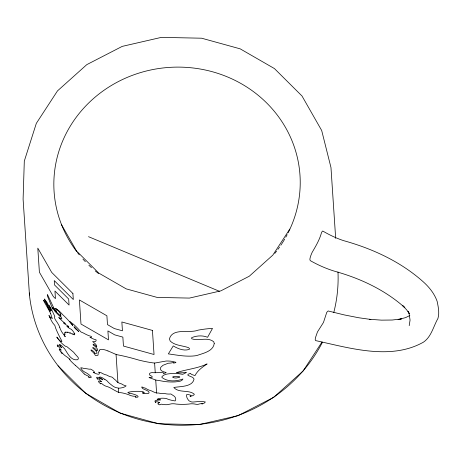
<?xml version="1.0" encoding="UTF-8"?>
<svg xmlns="http://www.w3.org/2000/svg" width="462" height="462" viewBox="0 0 462 462"><rect width="100%" height="100%" fill="white"/><g stroke="black" fill="none" stroke-linecap="round" stroke-linejoin="round"><path stroke-width="0.69" d="M409.211 325.646L410.06 320.097L409.159 313.848L408.027 311.232M289.79 229.083L272.811 255.134L249.295 276.207L220.853 290.858L189.414 298.088L157.132 297.413L126.195 288.871L98.718 273.048L76.571 251.022L61.267 224.289M322.014 341.996L303.164 370.917L273.793 397.239M273.643 397.349L238.184 415.615L198.995 424.636L158.743 423.793L120.178 413.144L85.718 393.295L58.056 365.783M409.846 315.5L405.653 317.585L398.065 319.629L401.495 318.919L392.221 320.022L381.508 320.143L369.461 319.277L370.865 319.456L358.76 317.758L344.19 314.899L328.164 310.966L326.79 312.289L323.469 322.459L317.452 331.959L315.407 337.832L315.205 339.668L315.586 340.592C349.67 347.978 390.765 360.683 423.521 342.111C431.479 336.602 433.373 326.432 437.941 318.457C439.61 312.757 438.276 306.982 437.139 301.322C434.459 293.688 429.313 287.283 423.365 281.918C400.889 261.775 372.736 248.758 343.849 240.714C336.492 238.369 329.533 234.95 322.857 231.098A14.478 1.669 -74.6 0 0 321.5 232.663C319.554 239.836 315.887 245.98 312.162 252.333A14.478 2.778 -60.1 0 0 309.898 259.736L310.279 260.637C318.174 265.101 326.519 268.815 335.216 271.402C360.527 278.476 385.146 290.032 404.851 307.663L402.829 305.752L406.664 309.863L409.349 313.663L408.385 311.815M158.212 403.297A3.702 1.224 1.8 0 0 158.351 404.285L159.84 404.868A2.801 0.93 1.8 0 1 161.798 404.181L162.41 404.435A1.721 0.572 1.8 0 0 163.779 404.533L164.397 404.608A5.844 1.935 1.8 0 0 167.59 404.643L171.367 403.834A5.532 1.831 1.8 0 1 175.358 403.921L176.27 404.088A22.372 7.398 1.8 0 0 190.818 403.817A6.185 2.044 1.8 0 1 195.23 404.123L195.645 404.204A5.388 1.784 1.8 0 0 197.447 404.394L197.95 404.342A7.352 2.408 -14.1 0 0 199.526 403.921L202.373 403.413A1.08 0.352 -14.1 0 1 202.373 403.673L201.842 404.013L204.204 403.141L205.365 401.975L201.137 401.322L193.572 401.998A3.604 1.19 1.8 0 1 191.534 401.946L189.195 400.941A50.964 16.857 1.8 0 1 186.648 394.646A3.401 1.126 1.8 0 1 188.843 394.663L190.916 395.328A2.714 0.895 1.8 0 1 190.87 395.998L190.021 396.344L192.723 395.709L194.15 394.744L194.277 394.202C188.831 389.402 179.031 393.387 173.799 387.497C180.024 386.284 192.342 387.121 194.023 379.233A14.986 4.955 1.8 0 0 192.261 377.2L188.155 375.462A5.839 1.929 1.8 0 1 188.201 374.249L190.448 373.313A9.142 3.026 1.8 0 0 191.973 374.584L194.993 375.606C197.522 370.443 202.512 367.065 207.126 363.923C197.303 368.566 186.452 369.288 176.247 372.713A17.354 5.74 1.8 0 0 186.325 372.407A29.302 9.69 1.8 0 1 182.629 374.33L178.517 373.66A14.455 4.782 1.8 0 0 171.8 373.487C168.48 373.92 164.241 373.816 161.954 376.657L161.931 377.454C167.475 381.987 176.501 381.497 182.94 378.996C181.739 381.803 177.651 381.508 175.075 381.918A19.658 6.503 1.8 0 1 163.923 381.421L160.562 380.803A49.134 16.251 1.8 0 0 156.578 380.18L155.578 380.001A44.19 13.768 17.6 0 0 149.041 377.587A3.517 1.097 17.6 0 1 151.259 377.454A3.147 0.982 17.6 0 0 152.177 376.709A3.147 0.982 17.6 0 0 150 375.346A9.95 3.101 17.6 0 1 152.327 372.597C153.748 373.071 165.766 371.939 163.369 373.331A2.836 0.941 1.8 0 0 164.466 373.279L165.875 372.799A2.27 0.751 1.8 0 0 165.927 372.453M107.952 350.947A67.897 18.405 33.1 0 1 114.576 353.828L116.95 354.695A68.081 21.212 17.6 0 1 138.167 359.921A47.725 14.871 17.6 0 0 152.466 362.797L154.718 363.063L166.141 361.03A11.267 3.725 1.8 0 1 172.262 361.399L175.872 362.283A1.912 0.635 1.8 0 1 175.779 362.589L174.37 362.982A2.408 0.797 1.8 0 1 173.348 362.982L173.585 362.757L172.967 362.583A8.495 2.812 1.8 0 1 168.249 363.219L162.953 365.309L160.857 367.215A21.593 7.144 1.8 0 0 161.348 370.657A13.658 4.516 1.8 0 0 165.939 372.447M104.862 379.475A2.524 0.681 33.1 0 1 107.767 381.658A8.963 2.431 33.1 0 0 111.319 384.817A4.499 1.219 33.1 0 0 115.708 387.578L119.023 388.19A31.676 9.869 17.6 0 0 126.126 385.857A4.164 1.299 17.6 0 1 121.743 383.968A6.913 2.154 17.6 0 1 117.925 382.524A6.82 1.848 33.1 0 1 115.691 380.209A6.48 1.756 33.1 0 1 112.676 377.529L111.689 376.986A7.08 1.917 33.1 0 1 106.676 375.029A8.865 2.402 33.1 0 1 100.889 372.626A3.523 0.953 33.1 0 1 98.839 372.147M129.683 393.202A1.034 0.323 17.6 0 1 128.309 392.902A1.034 0.323 17.6 0 1 128.038 392.359A45.478 14.166 17.6 0 1 142.215 391.493A2.067 0.641 17.6 0 1 144.254 392.723A2.067 0.641 17.6 0 1 142.308 392.856A6.687 2.085 17.6 0 0 146.916 393.636L148.007 393.52A6.549 2.039 17.6 0 0 147.482 390.765L143.105 388.802A6 1.871 17.6 0 1 141.909 386.879A4.441 1.386 17.6 0 0 145.38 388.155A8.853 2.76 17.6 0 0 151.819 391.037A7.952 2.477 17.6 0 0 156.052 392.85L156.641 393.018A9.188 3.038 1.8 0 0 158.587 393.018L159.944 393.335A6.329 2.091 1.8 0 0 164.732 393.52L166.106 393.832A6.329 2.096 1.8 0 0 170.894 393.982L174.238 396.211A25.826 8.541 1.8 0 1 175.138 400.929A17.585 5.815 1.8 0 1 166.447 398.556A7.155 2.368 1.8 0 0 159.794 398.411C158.795 397.921 155.498 400.213 158.01 399.399A1.998 0.658 1.8 0 1 159.171 399.382L160.614 399.896L156.889 400.311A5.746 1.79 17.6 0 0 155.856 402.477A1.964 0.612 17.6 0 1 156.884 401.813L158.143 401.923A1.502 0.497 1.8 0 0 158.339 402.183L158.899 402.385A1.819 0.601 1.8 0 0 159.685 402.5A2.708 0.895 1.8 0 0 158.189 403.297M104.845 379.469A4.118 1.115 33.1 0 0 100.699 377.131A4.118 1.115 33.1 0 0 99.694 378.055A1.877 0.508 33.1 0 1 101.265 378.436A1.877 0.508 33.1 0 1 102.887 379.891A2.079 0.566 33.1 0 0 101.022 379.169A3.552 0.964 33.1 0 0 97.043 377.246A3.494 0.947 33.1 0 0 97.892 379.244A1.467 0.398 33.1 0 1 98.065 378.742A1.467 0.398 33.1 0 1 99.688 379.666A2.067 0.56 33.1 0 0 101.582 381.554A5.382 1.461 33.1 0 1 99.093 381.023A3.713 1.005 33.1 0 0 100.855 383.91A1.467 0.398 33.1 0 1 100.832 383.246A1.467 0.398 33.1 0 1 102.581 384.263A3.575 0.97 33.1 0 0 106.191 386.255A10.73 2.911 33.1 0 1 112.509 389.114A21.275 5.769 33.1 0 0 117.874 392.024L118.624 392.365A21.206 6.607 17.6 0 0 121.841 392.827A15.344 4.782 17.6 0 1 128.603 394.692A5.082 1.582 17.6 0 0 134.933 396.257A1.057 0.329 17.6 0 1 135.92 396.812A1.057 0.329 17.6 0 1 135.349 397.037A3.546 1.103 17.6 0 0 137.451 397.176A3.494 1.086 17.6 0 0 136.844 395.455A3.546 1.103 17.6 0 0 134.465 394.502A7.75 2.414 17.6 0 0 129.689 393.208M93.255 372.384L93.913 372.539A3.038 0.826 33.1 0 0 93.74 371.194A3.101 0.843 33.1 0 0 90.431 369.086L89.183 369.207A48.158 13.052 33.1 0 0 84.28 368.509L83.622 368.376A47.251 10.025 48.1 0 0 81.017 367.775L80.873 367.769A2.212 0.468 48.1 0 0 80.89 368.237L82.219 370.068A2.772 0.589 48.1 0 0 83.304 371.107L84.54 371.95A6.549 1.779 33.1 0 1 91.072 376.738A4.476 1.213 33.1 0 1 88.675 377.096M59.714 327.217A22.782 4.834 48.1 0 0 61.798 331.953L65.234 336.752L64.351 335.083A4.152 0.884 48.1 0 1 64.305 334.338L65.073 334.494L64.859 334.084A6.335 1.346 48.1 0 1 64.668 332.623L65.893 332.917A4.655 0.988 48.1 0 1 65.754 331.872L67.602 332.732A5.735 1.219 48.1 0 1 67.695 332.011L70.12 333.229A3.257 0.693 48.1 0 1 70.091 332.732L72.447 334.228A3.91 0.832 48.1 0 1 72.603 333.841L74.376 334.846L74.232 334.592A3.344 0.71 48.1 0 1 74.168 333.656L74.861 333.939L72.915 331.006A4.643 0.988 48.1 0 0 71.339 329.377L69.491 328.401A9.916 2.102 48.1 0 1 66.915 326.288L68.624 327.165A4.043 0.855 48.1 0 0 68.584 326.322L65.246 324.341A8.709 1.848 48.1 0 1 63.664 322.886A5.382 1.143 48.1 0 0 65.333 323.498L64.847 323.14M88.49 236.671L219.421 291.279M48.614 309.65L45.132 303.499A2.108 0.295 62.7 0 0 44.67 302.697C41.031 296.136 47.257 304.527 47.505 306.364A12.555 1.744 62.7 0 0 50.202 311.232M50.693 313.692L49.734 311.706A6.803 0.947 62.7 0 0 48.614 309.65M50.202 311.238L46.165 302.275A3.246 0.45 62.7 0 0 45.599 301.27L44.664 300.046L44.473 298.96L47.118 302.668L51.126 310.707L49.642 306.618A6.699 0.93 62.7 0 0 49.087 305.573L50.375 307.507A8.807 1.224 62.7 0 1 51.842 310.054L54.643 316.066A2.495 0.531 48.1 0 1 54.741 316.701L54.568 316.88A8.547 1.184 62.7 0 0 54.666 318.075L54.77 318.451A10.239 2.171 48.1 0 0 55.584 320.074A18.827 3.996 48.1 0 1 59.742 327.24M335.672 238.357L330.971 167.527L321.685 130.498L302.021 96.021L274.428 68.572L240.188 48.851L201.634 38.207L161.405 37.364L122.228 46.379L86.787 64.64L57.484 90.893L36.325 123.36L24.307 161.099L23.1 199.203L29.47 295.079M154.608 363.074L155.249 372.765M155.734 380.064L156.595 393.018M116.066 354.533L117.925 382.524M118.307 388.23L118.578 392.353M93.232 344.918L93.18 344.098A3.084 0.837 33.1 0 1 96.558 346.795A7.692 2.085 33.1 0 0 92.608 341.545A15.315 4.152 33.1 0 0 96.096 339.836A9.76 2.645 33.1 0 1 89.969 337.243A4.741 1.288 33.1 0 0 91.28 336.376A13.034 3.534 33.1 0 1 84.217 333.454A5.839 1.582 33.1 0 0 81.739 332.34L81.485 332.236A6.052 1.282 48.1 0 0 80.873 331.878L79.1 329.833A15.922 3.378 48.1 0 0 73.539 324.318L69.941 321.644L70.305 322.441A5.001 1.063 48.1 0 1 72.771 325.491L71.235 323.619A21.385 4.539 48.1 0 0 62.809 314.772A10.337 2.195 48.1 0 0 58.795 310.724L55.527 308.402L56.422 309.095A5.827 1.236 48.1 0 1 58.455 311.065L60.932 314.276L60.614 314.241A5.088 1.08 48.1 0 0 60.701 315.552L61.059 316.187L60.47 315.713A13.196 2.801 48.1 0 1 54.655 310.025L53.563 308.281L54.377 309.292A6.52 1.386 48.1 0 1 56.624 311.4L54.112 308.633L47.499 294.583A13.49 1.871 62.7 0 0 47.603 296.413L51.883 307.103L52.853 309.101L52.755 307.6L54.603 310.92A16.43 3.488 48.1 0 0 61.567 317.717A6.456 1.369 48.1 0 1 61.671 318.942L60.407 318.664L58.761 317.498A12.78 2.714 48.1 0 0 64.847 323.146M76.663 251.507A123.227 116.228 -3.8 0 1 164.616 67.793A123.227 116.228 -3.8 0 1 289.691 229.585M289.391 230.232A123.227 116.228 -3.8 0 1 288.138 232.784M287.15 234.69A123.227 116.228 -3.8 0 1 285.77 237.214M284.696 239.097A123.227 116.228 -3.8 0 1 280.827 245.23M279.591 247.026A123.227 116.228 -3.8 0 1 277.893 249.388M276.582 251.126A123.227 116.228 -3.8 0 1 274.792 253.401M98.585 273.579A123.227 116.228 -3.8 0 1 95.264 270.917M91.493 267.654A123.227 116.228 -3.8 0 1 88.883 265.223M85.36 261.694A123.227 116.228 -3.8 0 1 82.941 259.095M79.268 254.81A123.227 116.228 -3.8 0 1 77.524 252.627M337.988 271.985A154.758 145.975 -3.8 0 1 333.755 312.589M322.291 342.567A154.758 145.975 -3.8 0 1 154.937 422.967A154.758 145.975 -3.8 0 1 29.256 292.948M75.237 365.28A18.63 3.892 48.1 0 1 84.263 374.024M84.315 373.995A5.319 1.444 33.1 0 0 88.161 376.033A1.34 0.364 33.1 0 1 89.108 376.9A1.34 0.364 33.1 0 1 88.681 377.102M75.185 365.182A13.727 2.911 48.1 0 1 70.64 360.862L69.242 359.02L70.045 359.54A9.009 1.912 48.1 0 0 66.464 356.647L64.975 355.584A7.658 1.623 48.1 0 1 61.406 352.056L61.048 351.98L62.012 353.384L59.373 349.861A3.448 0.733 48.1 0 1 59.361 349.295L59.5 349.26A4.499 0.953 48.1 0 0 61.244 350.121A4.724 1.005 48.1 0 1 59.817 348.383L59.454 347.857A4.152 0.884 48.1 0 1 58.94 346.95L57.744 346.073A1.53 0.323 48.1 0 0 57.727 346.408L57.513 345.992A5.267 1.12 48.1 0 1 57.346 344.912L58.847 345.38L61.602 347.765A2.639 0.56 48.1 0 1 60.799 346.13L60.707 346.003A1.709 0.364 48.1 0 0 59.396 344.698L59.898 344.508L61.411 345.582A4.805 1.022 48.1 0 1 63.277 347.459A3.494 0.739 48.1 0 1 64.674 348.902C67.799 353.505 70.778 360.683 77.466 359.765A31.878 6.763 48.1 0 0 78.367 358.004A1.813 0.387 48.1 0 0 78.188 357.628L77.72 356.964A2.171 0.462 48.1 0 0 77.096 356.248A10.072 2.137 48.1 0 1 73.672 352.269L67.077 346.806L65.361 346.223L63.496 344.802A8.963 1.9 48.1 0 1 60.274 341.632L56.797 337.104L57.929 338.594A4.591 0.976 48.1 0 0 60.008 340.708L61.862 341.741L61.654 340.667A110.233 23.389 48.1 0 1 55.55 327.87L54.828 325.421L52.818 323.053A8.097 1.126 62.7 0 1 50.872 319.635L48.966 315.442L49.324 316.152A3.228 0.45 62.7 0 0 50.098 317.51L50.445 318.018L50.242 317.434A2.812 0.393 62.7 0 1 50.202 316.868L52.322 318.693L51.19 315.344A11.307 1.571 62.7 0 1 50.693 313.692M98.868 372.164A7.842 2.125 33.1 0 1 93.255 372.372M99.226 350.929A70.132 19.011 33.1 0 0 98.065 355.087A15.055 4.083 33.1 0 1 95.276 355.434A9.69 2.628 33.1 0 0 91.898 351.305A2.535 0.687 33.1 0 1 91.228 349.89A3.361 0.912 33.1 0 1 94.543 353.205A7.34 1.992 33.1 0 0 96.847 352.362A7.34 1.992 33.1 0 0 92.868 348.198L92.816 347.378A3.061 0.832 33.1 0 1 95.796 349.353A3.061 0.832 33.1 0 1 96.194 350.71A8.218 2.229 33.1 0 0 93.232 344.918M99.203 350.918A17.862 4.839 33.1 0 1 107.958 350.953M214.252 343.387C213.253 351.472 203.095 353.234 196.777 355.561C187.416 357.166 177.679 355.18 168.347 353.886L173.244 345.923C177.847 348.648 184.038 351.38 189.333 349.301L189.559 348.764L188.721 347.753C182.629 345.426 175.173 345.795 170.218 341.077L169.421 338.975C172.488 327.448 189.703 333.622 197.996 330.18A41.499 13.589 -14.1 0 1 212.497 328.413L207.588 337.277C202.552 335.216 196.679 335.562 191.724 337.641L191.493 338.138L191.88 338.802C198.672 341.337 207.64 336.636 213.715 341.759L214.252 343.387M173.007 376.9L172.88 377.015A2.264 0.751 1.8 0 0 172.857 377.379L174.457 377.893A3.119 1.028 1.8 0 0 176.675 377.939L177.951 377.639A10.69 3.534 1.8 0 1 179.839 377.009L177.991 376.49A3.471 1.149 1.8 0 0 175.595 376.478A2.841 0.941 1.8 0 0 174.405 376.507L173.007 376.9M152.437 330.422L121.853 321.979L122.442 330.798L114.339 328.563L107.484 324.613L106.895 315.789L79.395 299.954L80.994 324.041L108.495 339.876L107.9 330.925L114.761 334.875L122.857 337.11L123.452 346.061L154.037 354.504L152.437 330.422M74.047 326.801L74.861 328.124A2.859 0.606 48.1 0 0 76.242 329.493A5.226 1.109 48.1 0 1 76.784 329.851L76.987 330.001A5.608 1.19 48.1 0 1 78.8 331.618A7.981 1.692 48.1 0 1 76.455 329.031L76.149 328.667A3.147 0.67 48.1 0 0 74.85 327.379L74.047 326.801M72.909 293.503L51.704 272.413L37.797 248.129L39.397 272.216L53.303 296.494L55.452 298.631L54.943 291.008L69.075 305.059L68.671 299.012L54.539 284.962L54.25 280.59L73.308 299.543L72.909 293.503"/></g></svg>
